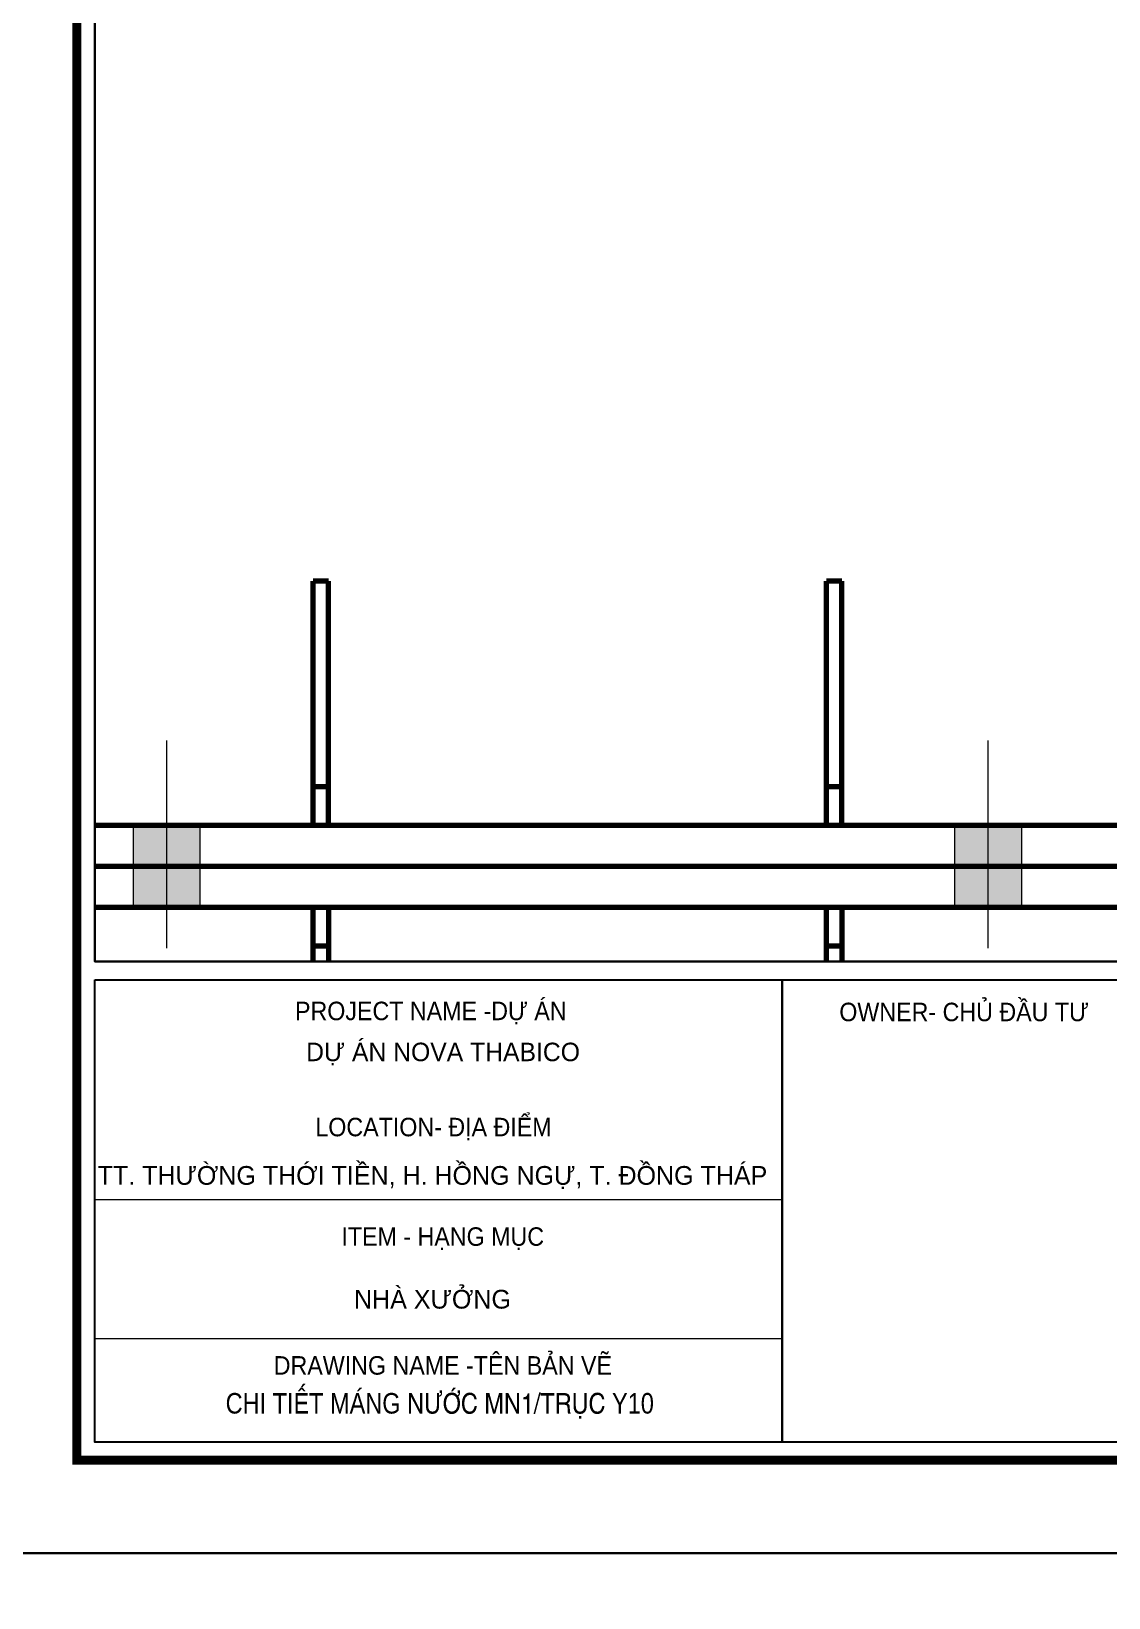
# Model space of a CAD drawing. Header units: inches. Extents: x 2 to 32666, y -5537 to 22.
# Drawn here: x 18435.9 to 18540.8, y -4128.8 to -3976.4 of the extents above; entities that cross this region are included whole.
import ezdxf
from ezdxf.enums import TextEntityAlignment as Align

# ---------------------------------------------------------------- set-up
doc = ezdxf.new("R2010")
doc.units = ezdxf.units.IN
doc.header["$MEASUREMENT"] = 0
for name, color, linetype in [('2', 2, 'Continuous'), ('3', 3, 'Continuous'), ('7', 7, 'Continuous'), ('BAO KHUNG', 31, 'Continuous'), ('DIM', 8, 'Continuous'), ('NET IN', 3, 'Continuous')]:
    doc.layers.add(name, color=color, linetype=linetype)
doc.layers.add('Cover text', color=7, linetype='Continuous', true_color=0x52370f)
doc.layers.add('S-Hatch', color=8, linetype='Continuous', lineweight=9)
doc.styles.get("Standard").update_dxf_attribs({"font": 'arial.ttf'})
doc.styles.add('style1', font='VHAVAN.TTF')
doc.styles.add('TIEU DE', font='Vharialn.ttf')

# ---------------------------------------------------------------- blocks, each defined once
blk = doc.blocks.new('kt kien truc 1')
at = {"layer": '2', "color": 157, "linetype": 'Continuous'}
blk.add_lwpolyline([(0, 420), (594, 420), (594, 0), (0, 0)], close=True, dxfattribs=at)
at = {"layer": '7', "color": 147, "linetype": 'Continuous'}
blk.add_lwpolyline([(12.33, 57.61), (581.67, 57.61), (581.67, 409.19), (12.33, 409.19)], close=True, dxfattribs=at)
at = {"layer": 'BAO KHUNG', "color": 167, "linetype": 'Continuous', "const_width": 0.871}
blk.add_lwpolyline([(10.59, 9.07), (583.41, 9.07), (583.41, 410.93), (10.59, 410.93)], close=True, dxfattribs=at)
at = {"layer": 'BAO KHUNG', "color": 7}
for points in [[(12.33, 55.81), (79.28, 55.81), (79.28, 10.81), (12.33, 10.81)], [(79.28, 55.81), (144.95, 55.81), (144.95, 10.81), (79.28, 10.81)]]:
    blk.add_lwpolyline(points, close=True, dxfattribs=at)
at = {"layer": 'S-Hatch'}
for p, q in [((12.33, 34.43), (79.28, 34.43)), ((79.28, 20.88), (12.33, 20.88))]:
    blk.add_line(p, q, dxfattribs=at)
at = {"layer": 'BAO KHUNG', "color": 7, "linetype": 'Continuous', "width": 0.9}
for s, p in [('PROJECT NAME -DỰ ÁN ', (45.37, 51.89)), ('LOCATION- ĐỊA ĐIỂM', (45.32, 40.59))]:
    blk.add_text(s, height=1.8, dxfattribs=at).set_placement(p, align=Align.CENTER)
for s, p in [(' OWNER- CHỦ ĐẦU TƯ', (84.21, 51.79)), ('ITEM - HẠNG MỤC ', (36.35, 29.93)), ('DRAWING NAME -TÊN BẢN VẼ ', (29.76, 17.39))]:
    blk.add_text(s, height=1.8, dxfattribs=at).set_placement(p)
at = {"layer": 'Cover text', "linetype": 'Continuous', "style": 'style1'}
for s, height, p in [('dù ¸n nova thabico', 1.8, (46.25, 47.9)), ('tt. th\xadêng thíi tiÒn, h. hång ngù, t. ®ång th¸p', 1.8225, (45.22, 35.87)), ('NHµ X¦ëNG', 1.823, (45.22, 23.82))]:
    blk.add_text(s, height=height, dxfattribs=at).set_placement(p, align=Align.CENTER)
at = {"layer": 'Cover text', "ltscale": 0.5, "style": 'TIEU DE'}
for tag, p in [('TENBANVE', (45.93, 14.6)), ('STT', (555.05, 15.58))]:
    blk.add_attdef(tag, text='', height=2, dxfattribs=at).set_placement(p, align=Align.MIDDLE_CENTER)

msp = doc.modelspace()

# ---------------------------------------------------------------- hatches: boundary and pattern name
at = {"layer": '2'}
for points in [[(18445.8693, -4057.6483), (18445.8693, -4053.6483), (18452.3693, -4053.6483), (18452.3693, -4057.6483)], [(18525.8693, -4057.6483), (18525.8693, -4053.6483), (18532.3693, -4053.6483), (18532.3693, -4057.6483)], [(18445.8693, -4061.6483), (18445.8693, -4057.6483), (18452.3693, -4057.6483), (18452.3693, -4061.6483)], [(18525.8693, -4061.6483), (18525.8693, -4057.6483), (18532.3693, -4057.6483), (18532.3693, -4061.6483)]]:
    msp.add_hatch(color=256, dxfattribs=at).paths.add_polyline_path(points, flags=17)

# ---------------------------------------------------------------- linework, layer by layer
at = {"layer": '2', "lineweight": 100}
for p, q in [((18464.8693, -4029.8983), (18463.3693, -4029.8983)), ((18463.3693, -4053.6483), (18463.3693, -4029.8983)), ((18464.8693, -4053.6483), (18464.8693, -4029.8983)), ((18514.8693, -4029.8983), (18513.3693, -4029.8983)), ((18513.3693, -4053.6483), (18513.3693, -4029.8983)), ((18514.8693, -4053.6483), (18514.8693, -4029.8983)), ((18463.3693, -4049.8983), (18464.8693, -4049.8983)), ((18513.3693, -4049.8983), (18514.8693, -4049.8983)), ((18442.1005, -4053.6483), (18601.6193, -4053.6484)), ((18442.1005, -4057.6483), (18601.6193, -4057.6484)), ((18442.1005, -4057.6483), (18601.6193, -4057.6484)), ((18442.1005, -4061.6483), (18601.6193, -4061.6484)), ((18463.3693, -4066.9148), (18463.3693, -4061.6483)), ((18464.8693, -4061.6483), (18464.8693, -4066.9148)), ((18513.3693, -4066.9148), (18513.3693, -4061.6483)), ((18514.8693, -4061.6483), (18514.8693, -4066.9148)), ((18463.3693, -4065.3983), (18464.8693, -4065.3983)), ((18513.3693, -4065.3983), (18514.8693, -4065.3983))]:
    msp.add_line(p, q, dxfattribs=at)
at = {"layer": '2', "lineweight": 0}
for p, q in [((18449.1193, -4065.6233), (18449.1193, -4045.3983)), ((18449.1193, -4065.6233), (18449.1193, -4045.3983)), ((18529.1193, -4065.6233), (18529.1193, -4045.3983)), ((18529.1193, -4065.6233), (18529.1193, -4045.3983)), ((18445.8693, -4057.6483), (18445.8693, -4053.6483)), ((18445.8693, -4057.6483), (18445.8693, -4053.6483)), ((18452.3693, -4057.6483), (18452.3693, -4053.6483)), ((18452.3693, -4057.6483), (18452.3693, -4053.6483)), ((18525.8693, -4057.6483), (18525.8693, -4053.6483)), ((18525.8693, -4057.6483), (18525.8693, -4053.6483)), ((18532.3693, -4057.6483), (18532.3693, -4053.6483)), ((18532.3693, -4057.6483), (18532.3693, -4053.6483)), ((18445.8693, -4061.6483), (18445.8693, -4057.6483)), ((18445.8693, -4061.6483), (18445.8693, -4057.6483)), ((18452.3693, -4061.6483), (18452.3693, -4057.6483)), ((18452.3693, -4061.6483), (18452.3693, -4057.6483)), ((18525.8693, -4061.6483), (18525.8693, -4057.6483)), ((18525.8693, -4061.6483), (18525.8693, -4057.6483)), ((18532.3693, -4061.6483), (18532.3693, -4057.6483)), ((18532.3693, -4061.6483), (18532.3693, -4057.6483))]:
    msp.add_line(p, q, dxfattribs=at)
at = {"layer": 'DIM'}
msp.add_lwpolyline([(18442.1005, -3715.3349), (19011.4384, -3715.3349), (19011.4384, -4066.9148), (18442.1005, -4066.9148)], close=True, dxfattribs=at)
at = {"layer": 'NET IN'}
for points in [[(18429.7695, -3704.5249), (19023.7695, -3704.5249), (19023.7695, -4124.5249), (18429.7695, -4124.5249)], [(18429.7695, -4124.5249), (19023.7695, -4124.5249), (19023.7695, -4544.5249), (18429.7695, -4544.5249)]]:
    msp.add_lwpolyline(points, close=True, dxfattribs=at)

# ---------------------------------------------------------------- block references
at = {"layer": '3'}
ref = msp.add_blockref('kt kien truc 1', (18429.7695, -4124.5249), dxfattribs=at)
ref.add_attrib('TENBANVE', 'chi tiÕt m¸ng n\xadíc mn1/trôc y10', dxfattribs={"ltscale": 0.5, "height": 2, "style": 'TIEU DE'}).set_placement((18475.6991, -4109.9218), align=Align.MIDDLE_CENTER)
msp.add_blockref('kt kien truc 1', (18429.7695, -4544.5249), dxfattribs=at)

doc.saveas('drawing.dxf')
